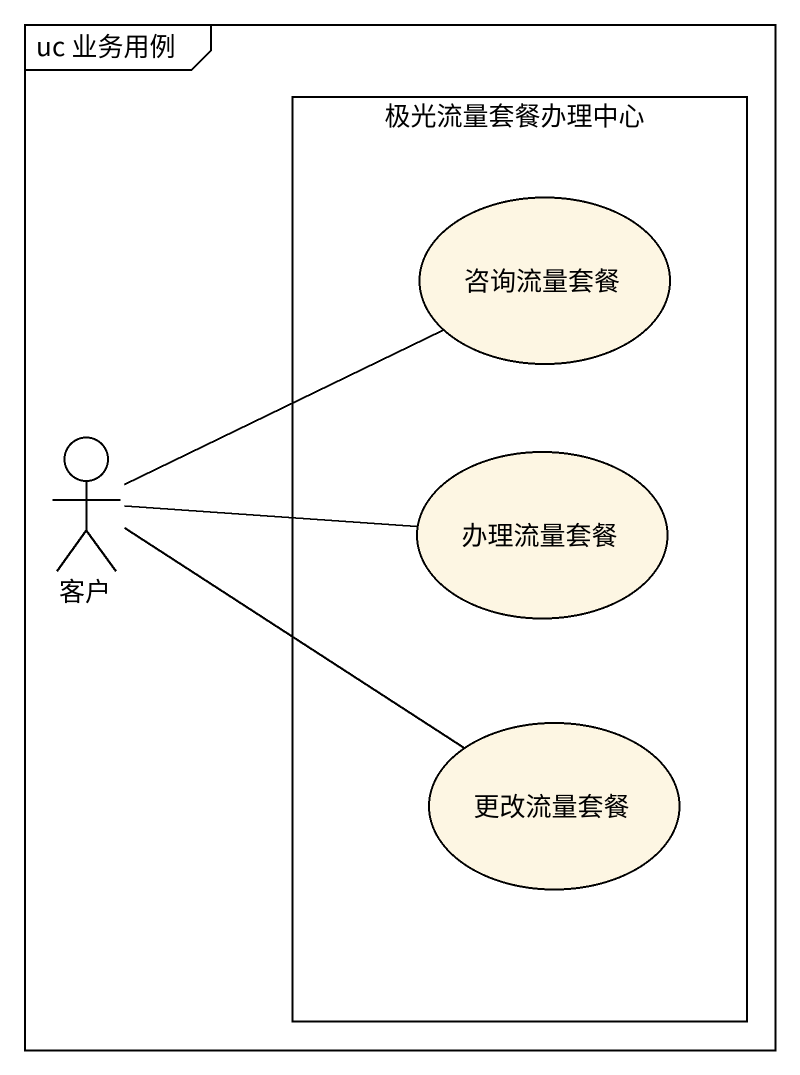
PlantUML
@startuml
mainframe uc 业务用例
rectangle 极光流量套餐办理中心 {
  usecase 咨询流量套餐
  usecase 办理流量套餐
  usecase 更改流量套餐
}
actor 客户
客户 -right- 咨询流量套餐
客户 -right- 办理流量套餐
客户 -right- 更改流量套餐
@enduml
